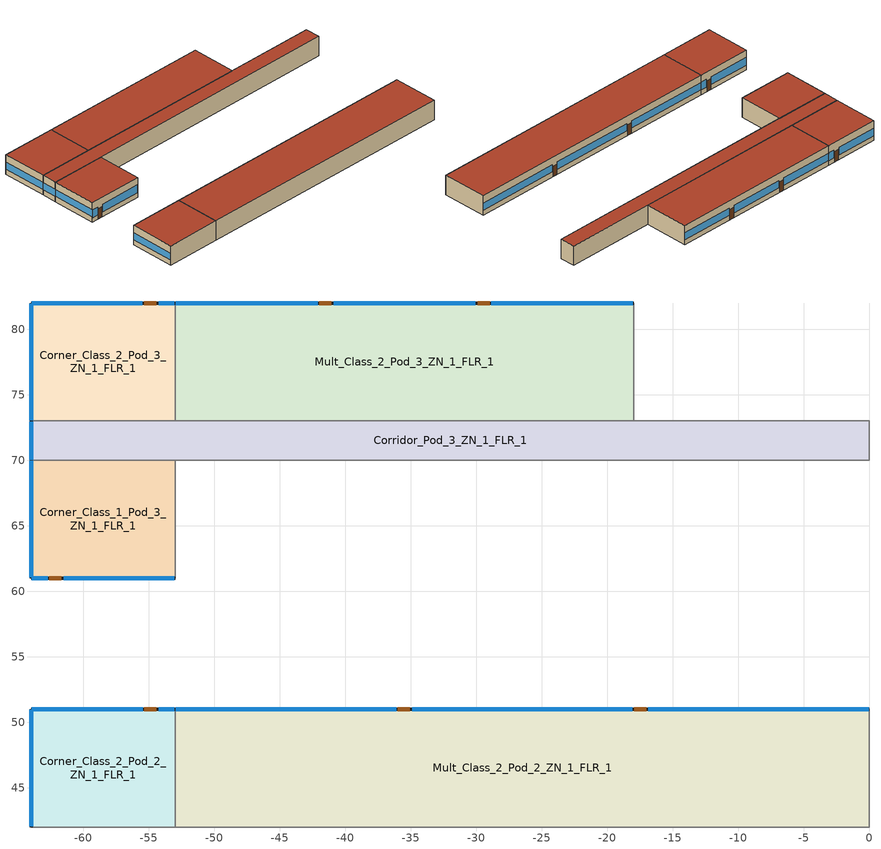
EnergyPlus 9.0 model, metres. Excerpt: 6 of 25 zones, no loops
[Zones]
Corner_Class_2_Pod_2_ZN_1_FLR_1
 floor ground (Corner_Class_2_Pod_2_ZN_1_FLR_1_Floor_Ffactor): -64,51 -53,51 -53,42 -64,42 z0
 wall outside (nonres_ext_wall): -53,51 -64,51 -64,42 z0:4
 wall to Corridor_Pod_2_ZN_1_FLR_1 (int_wall): -64,42 -53,42 z0:4
 wall to Mult_Class_2_Pod_2_ZN_1_FLR_1 (int_wall): -53,42 -53,51 z0:4
 window (NonresWindow_U_0.5_SHGC_0.25): -64,50.95 -64,42.05 z1.1:2.52; -53.05,51 -54.27,51 / -55.49,51 -63.95,51 z0.92:2.51
 door (Swinging Door_con): -54.45,51 -55.36,51 z0:2.13
 roof outside (nonres_roof): -64,42 -53,42 -53,51 -64,51 z4
Mult_Class_2_Pod_2_ZN_1_FLR_1
 floor ground (Mult_Class_2_Pod_2_ZN_1_FLR_1_Floor_Ffactor): -53,51 0,51 0,42 -53,42 z0
 wall outside (nonres_ext_wall): 0,51 -53,51 z0:4
 wall to Corridor_Pod_2_ZN_1_FLR_1 (int_wall): -53,42 0,42 z0:4
 wall to Main_Corridor_ZN_1_FLR_1 (int_wall): 0,42 0,51 z0:4
 window (NonresWindow_U_0.5_SHGC_0.25): -0.05,51 -16.87,51 / -18.09,51 -34.91,51 / -36.13,51 -52.95,51 z1.03:2.5
 door (Swinging Door_con): -17.05,51 -17.96,51 / -35.11,51 -36.02,51 z0:2.13
 roof outside (nonres_roof): -53,42 0,42 0,51 -53,51 z4
Corner_Class_1_Pod_3_ZN_1_FLR_1
 floor ground (Corner_Class_1_Pod_3_ZN_1_FLR_1_Floor_Ffactor): -64,70 -53,70 -53,61 -64,61 z0
 wall outside (nonres_ext_wall): -64,70 -64,61 -53,61 z0:4
 wall to Mult_Class_1_Pod_3_ZN_1_FLR_1 (int_wall): -53,61 -53,70 z0:4
 wall to Corridor_Pod_3_ZN_1_FLR_1 (int_wall): -53,70 -64,70 z0:4
 window (NonresWindow_U_0.5_SHGC_0.25): -64,69.95 -64,61.05 z1.1:2.52; -63.95,61 -62.73,61 / -61.51,61 -53.05,61 z0.92:2.51
 door (Swinging Door_con): -62.62,61 -61.7,61 z0:2.13
 roof outside (nonres_roof): -64,61 -53,61 -53,70 -64,70 z4
Corridor_Pod_3_ZN_1_FLR_1
 floor ground (Corridor_Pod_3_ZN_1_FLR_1_Floor_Ffactor): -64,73 0,73 0,70 -64,70 z0
 wall outside (nonres_ext_wall): -64,73 -64,70 z0:4
 wall to Mult_Class_1_Pod_3_ZN_1_FLR_1 (int_wall): -53,70 0,70 z0:4
 wall to Library_Media_Center_ZN_1_FLR_1 (int_wall): 0,70 0,73 z0:4
 wall to Computer_Class_ZN_1_FLR_1 (int_wall): 0,73 -18,73 z0:4
 wall to Mult_Class_2_Pod_3_ZN_1_FLR_1 (int_wall): -18,73 -53,73 z0:4
 wall to Corner_Class_2_Pod_3_ZN_1_FLR_1 (int_wall): -53,73 -64,73 z0:4
 window (NonresWindow_U_0.5_SHGC_0.25): -64,72.95 -64,70.05 z1.1:2.55
 roof outside (nonres_roof): -64,70 0,70 0,73 -64,73 z4
Corner_Class_2_Pod_3_ZN_1_FLR_1
 floor ground (Corner_Class_2_Pod_3_ZN_1_FLR_1_Floor_Ffactor): -64,82 -53,82 -53,73 -64,73 z0
 wall outside (nonres_ext_wall): -53,82 -64,82 -64,73 z0:4
 wall to Mult_Class_2_Pod_3_ZN_1_FLR_1 (int_wall): -53,73 -53,82 z0:4
 window (NonresWindow_U_0.5_SHGC_0.25): -53.05,82 -54.27,82 / -55.52,82 -63.95,82 z0.92:2.51; -64,81.95 -64,73.05 z1.1:2.52
 door (Swinging Door_con): -54.44,82 -55.36,82 z0:2.13
 roof outside (nonres_roof): -64,73 -53,73 -53,82 -64,82 z4
Mult_Class_2_Pod_3_ZN_1_FLR_1
 floor ground (Mult_Class_2_Pod_3_ZN_1_FLR_1_Floor_Ffactor): -53,82 -18,82 -18,73 -53,73 z0
 wall outside (nonres_ext_wall): -18,82 -53,82 z0:4
 wall to Computer_Class_ZN_1_FLR_1 (int_wall): -18,73 -18,82 z0:4
 window (NonresWindow_U_0.5_SHGC_0.25): -18.05,82 -28.87,82 / -30.09,82 -40.91,82 / -42.13,82 -52.95,82 z0.99:2.5
 door (Swinging Door_con): -29,82 -29.92,82 / -41.09,82 -42.01,82 z0:2.13
 roof outside (nonres_roof): -53,73 -18,73 -18,82 -53,82 z4
[Building]
SchoolPrimary: North Axis {deg}=0; Terrain=City; Loads Convergence Tolerance Value=0.04; Temperature Convergence Tolerance Value {deltaC}=0.2; Solar Distribution=FullInteriorAndExterior; Maximum Number of Warmup Days=25; Minimum Number of Warmup Days=6
[Site:Location]
Site:Location=Atlanta-Hartsfield.Jackson.Intl.AP_GA_USA WMO=722190; Latitude {N+ S-}=33.64; Longitude {W- E+}=-84.43; Time Zone Relative to GMT {GMT+/-}=-5; Elevation {m}=313
[SizingPeriod:DesignDay] Day of Month=21; Dry-Bulb Temperature Range Modifier Type=DefaultMultipliers; Humidity Condition Type=Wetbulb; Barometric Pressure {Pa}=97621; Rain {Yes/No}=No; Snow on ground {Yes/No}=No; Daylight Savings Time Indicator=No
Name | Month | Day Type | Maximum Dry-Bulb Temperature {C} | Daily Dry-Bulb Temperature Range {C} | Wetbulb at Maximum Dry-Bulb {C} | Wind Speed {m/s} design conditions vs. traditional 6.71 m/s (15 mph) | Wind Direction {Degrees; N=0, S=180} | Solar Model Indicator | Clearness {0.0 to 1.1} | Wind Speed {m/s} design conditions vs. traditional 3.35 m/s (7mph) | ASHRAE Clear Sky Optical Depth for Beam Irradiance (taub) | ASHRAE Clear Sky Optical Depth for Diffuse Irradiance (taud)
Atlanta-Hartsfield.Jackson.Intl.AP_GA_USA Ann Htg 99.6% Condns DB | 1 | WinterDesignDay | -6.3 | 0 | -6.3 | 5.3 | 320 | ASHRAEClearSky | 0
Atlanta-Hartsfield.Jackson.Intl.AP_GA_USA Ann Clg .4% Condns DB=>MWB | 7 | SummerDesignDay | 34.4 | 9.5 | 23.5 |  | 300 | ASHRAETau |  | 4 | 0.556 | 1.779
[Site:WaterMainsTemperature]
Calculation Method=Correlation; Annual average outdoor air temperature {C}=16.6; Maximum difference in monthly average outdoor air temperatures {C}=22.5
[Site:GroundTemperature:FCfactorMethod]
January Ground Temperature {C}=16; February Ground Temperature {C}=11.9; March Ground Temperature {C}=7.7; April Ground Temperature {C}=4; May Ground Temperature {C}=7.9; June Ground Temperature {C}=13.8; July Ground Temperature {C}=17.2; August Ground Temperature {C}=20.8; September Ground Temperature {C}=24.8; October Ground Temperature {C}=26.1; November Ground Temperature {C}=26.5; December Ground Temperature {C}=22.5
[Material:NoMass]
Opaque Door panel_con: MediumRough, 0.251572, 0.9, 0.7, 0.7
Nonres_Roof_Insulation: MediumSmooth, 4.31889, 0.9, 0.7, 0.7
Nonres_Exterior_Wall_Insulation: MediumSmooth, 1.90342, 0.9, 0.7, 0.7
[Construction]
Swinging Door_con: Opaque Door panel_con
InteriorFurnishings: Std Wood 6inch
int_wall: G01 13mm gypsum board, G01 13mm gypsum board
nonres_roof: F13 Built-up roofing, Nonres_Roof_Insulation, F08 Metal surface
nonres_ext_wall: F07 25mm stucco, G01 16mm gypsum board, Nonres_Exterior_Wall_Insulation, G01 16mm gypsum board
NonresWindow_U_0.5_SHGC_0.25: Nonres Window Glazing Layer
[Material]
Name | Roughness | Thickness {m} | Conductivity {W/m-K} | Density {kg/m3} | Specific Heat {J/kg-K} | Thermal Absorptance | Solar Absorptance | Visible Absorptance | Absorptance:Thermal | Absorptance:Solar | Absorptance:Visible
Std Wood 6inch | MediumSmooth | 0.15 | 0.12 | 540 | 1210 | 0.9 | 0.7 | 0.7
F07 25mm stucco | Smooth | 0.0254 | 0.72 | 1856 | 840 | 0.9 | 0.7 | 0.7
F08 Metal surface | Smooth | 0.0008 | 45.28 | 7824 | 500
F13 Built-up roofing | Rough | 0.0095 | 0.16 | 1120 | 1460 |  |  |  | 0.75 | 0.45
G01 13mm gypsum board | Smooth | 0.0127 | 0.16 | 800 | 1090 |  |  |  | 0.9 | 0.7 | 0.5
G01 16mm gypsum board | MediumSmooth | 0.0159 | 0.16 | 800 | 1090
[WindowMaterial:SimpleGlazingSystem]
Nonres Window Glazing Layer: U-Factor {W/m2-K}=2.83913; Solar Heat Gain Coefficient=0.25; Visible Transmittance=0.275
[Construction:FfactorGroundFloor] F-Factor=1.26363
Name | Area | PerimeterExposed
Corner_Class_2_Pod_2_ZN_1_FLR_1_Floor_Ffactor; Corner_Class_1_Pod_3_ZN_1_FLR_1_Floor_Ffactor; Corner_Class_2_Pod_3_ZN_1_FLR_1_Floor_Ffactor | 99 | 20
Mult_Class_2_Pod_2_ZN_1_FLR_1_Floor_Ffactor | 477 | 53
Corridor_Pod_3_ZN_1_FLR_1_Floor_Ffactor | 192 | 3
Mult_Class_2_Pod_3_ZN_1_FLR_1_Floor_Ffactor | 315 | 35
[Zone] Type=1; Multiplier=1; Ceiling Height {m}=4; Floor Area {m2}=autocalculate; Part of Total Floor Area=Yes
Name | Volume {m3}
Corner_Class_2_Pod_2_ZN_1_FLR_1; Corner_Class_1_Pod_3_ZN_1_FLR_1; Corner_Class_2_Pod_3_ZN_1_FLR_1 | 396
Mult_Class_2_Pod_2_ZN_1_FLR_1 | 1908
Corridor_Pod_3_ZN_1_FLR_1 | 768
Mult_Class_2_Pod_3_ZN_1_FLR_1 | 1260
[InternalMass] Construction=InteriorFurnishings
Name | Zone | Surface Area {m2}
Corner_Class_2_Pod_2_ZN_1_FLR_1_InternalMass_1 | Corner_Class_2_Pod_2_ZN_1_FLR_1 | 198
Mult_Class_2_Pod_2_ZN_1_FLR_1_InternalMass_1 | Mult_Class_2_Pod_2_ZN_1_FLR_1 | 954
Corner_Class_1_Pod_3_ZN_1_FLR_1_InternalMass_1 | Corner_Class_1_Pod_3_ZN_1_FLR_1 | 198
Corridor_Pod_3_ZN_1_FLR_1_InternalMass_1 | Corridor_Pod_3_ZN_1_FLR_1 | 384
Corner_Class_2_Pod_3_ZN_1_FLR_1_InternalMass_1 | Corner_Class_2_Pod_3_ZN_1_FLR_1 | 198
Mult_Class_2_Pod_3_ZN_1_FLR_1_InternalMass_1 | Mult_Class_2_Pod_3_ZN_1_FLR_1 | 630
[People] Number of People Schedule=BLDG_OCC_SCH; Fraction Radiant=0.3; Sensible Heat Fraction=AUTOCALCULATE; Activity Level Schedule=ACTIVITY_SCH; Enable ASHRAE 55 Comfort Warnings=No; Mean Radiant Temperature Calculation Type=ZoneAveraged; Work Efficiency Schedule=WORK_EFF_SCH; Clothing Insulation Calculation Method=ClothingInsulationSchedule; Clothing Insulation Schedule=CLOTHING_SCH; Air Velocity Schedule=AIR_VELO_SCH; Thermal Comfort Model 1 Type=FANGER
Name | Zone or ZoneList | Number of People Calculation Method | Zone Floor Area per Person {m2/person} | Number of People
Corner_Class_2_Pod_2_ZN_1_FLR_1 | Corner_Class_2_Pod_2_ZN_1_FLR_1 | Area/Person | 3.716
Mult_Class_2_Pod_2_ZN_1_FLR_1 | Mult_Class_2_Pod_2_ZN_1_FLR_1 | Area/Person | 3.716
Corner_Class_1_Pod_3_ZN_1_FLR_1 | Corner_Class_1_Pod_3_ZN_1_FLR_1 | Area/Person | 3.716
Corridor_Pod_3_ZN_1_FLR_1 | Corridor_Pod_3_ZN_1_FLR_1 | People |  | 0
Corner_Class_2_Pod_3_ZN_1_FLR_1 | Corner_Class_2_Pod_3_ZN_1_FLR_1 | Area/Person | 3.716
Mult_Class_2_Pod_3_ZN_1_FLR_1 | Mult_Class_2_Pod_3_ZN_1_FLR_1 | Area/Person | 3.716
[Lights] Design Level Calculation Method=Watts/Area; Return Air Fraction=0; Fraction Radiant=0.37; Fraction Visible=0.2; Fraction Replaceable=1; Return Air Fraction Calculated from Plenum Temperature=No
Name | Zone or ZoneList | Schedule | Watts per Zone Floor Area {W/m2}
Corner_Class_2_Pod_2_ZN_1_FLR_1_Lights | Corner_Class_2_Pod_2_ZN_1_FLR_1 | BLDG_LIGHT_CLASSROOM_SCH | 13.3472
Mult_Class_2_Pod_2_ZN_1_FLR_1_Lights | Mult_Class_2_Pod_2_ZN_1_FLR_1 | BLDG_LIGHT_CLASSROOM_SCH | 13.3472
Corner_Class_1_Pod_3_ZN_1_FLR_1_Lights | Corner_Class_1_Pod_3_ZN_1_FLR_1 | BLDG_LIGHT_CLASSROOM_SCH | 13.3472
Corridor_Pod_3_ZN_1_FLR_1_Lights | Corridor_Pod_3_ZN_1_FLR_1 | BLDG_LIGHT_CORRIDOR_SCH | 7.10418
Corner_Class_2_Pod_3_ZN_1_FLR_1_Lights | Corner_Class_2_Pod_3_ZN_1_FLR_1 | BLDG_LIGHT_CLASSROOM_SCH | 13.3472
Mult_Class_2_Pod_3_ZN_1_FLR_1_Lights | Mult_Class_2_Pod_3_ZN_1_FLR_1 | BLDG_LIGHT_CLASSROOM_SCH | 13.3472
[ElectricEquipment] Schedule=BLDG_EQUIP_SCH; Design Level Calculation Method=EquipmentLevel; Fraction Latent=0; Fraction Radiant=0.5; Fraction Lost=0
Name | Zone or ZoneList | Design Level {W}
Corner_Class_2_Pod_2_ZN_1_FLR_1_PlugMisc_Equip | Corner_Class_2_Pod_2_ZN_1_FLR_1 | 1485
Mult_Class_2_Pod_2_ZN_1_FLR_1_PlugMisc_Equip | Mult_Class_2_Pod_2_ZN_1_FLR_1 | 7155
Corner_Class_1_Pod_3_ZN_1_FLR_1_PlugMisc_Equip | Corner_Class_1_Pod_3_ZN_1_FLR_1 | 1485
Corridor_Pod_3_ZN_1_FLR_1_PlugMisc_Equip | Corridor_Pod_3_ZN_1_FLR_1 | 768
Corner_Class_2_Pod_3_ZN_1_FLR_1_PlugMisc_Equip | Corner_Class_2_Pod_3_ZN_1_FLR_1 | 1485
Mult_Class_2_Pod_3_ZN_1_FLR_1_PlugMisc_Equip | Mult_Class_2_Pod_3_ZN_1_FLR_1 | 4725
[Daylighting:Controls] Daylighting Method=SplitFlux; Lighting Control Type=Stepped; Minimum Input Power Fraction for Continuous or ContinuousOff Dimming Control=0.3; Minimum Light Output Fraction for Continuous or ContinuousOff Dimming Control=0.2; Number of Stepped Control Steps=3; Probability Lighting will be Reset When Needed in Manual Stepped Control=1; Maximum Allowable Discomfort Glare Index=22; Illuminance Setpoint at Reference Point 1 {lux}=377; Illuminance Setpoint at Reference Point 2 {lux}=377
Name | Zone | Glare Calculation Daylighting Reference Point | Glare Calculation Azimuth Angle of View Direction Clockwise from Zone y-Axis {deg} | Daylighting Reference Point 1 | Fraction of Zone Controlled by Reference Point 1 | Daylighting Reference Point 2 | Fraction of Zone Controlled by Reference Point 2
Corner_Class_2_Pod_2_ZN_1_FLR_1_DaylCtrl | Corner_Class_2_Pod_2_ZN_1_FLR_1 | Corner_Class_2_Pod_2_ZN_1_FLR_1_DaylRefPt1 | 270 | Corner_Class_2_Pod_2_ZN_1_FLR_1_DaylRefPt1 | 0.56 | Corner_Class_2_Pod_2_ZN_1_FLR_1_DaylRefPt2 | 0.2
Mult_Class_2_Pod_2_ZN_1_FLR_1_DaylCtrl | Mult_Class_2_Pod_2_ZN_1_FLR_1 | Mult_Class_2_Pod_2_ZN_1_FLR_1_DaylRefPt1 | 0 | Mult_Class_2_Pod_2_ZN_1_FLR_1_DaylRefPt1 | 0.28 | Mult_Class_2_Pod_2_ZN_1_FLR_1_DaylRefPt2 | 0.28
Corner_Class_1_Pod_3_ZN_1_FLR_1_DaylCtrl | Corner_Class_1_Pod_3_ZN_1_FLR_1 | Corner_Class_1_Pod_3_ZN_1_FLR_1_DaylRefPt1 | 180 | Corner_Class_1_Pod_3_ZN_1_FLR_1_DaylRefPt1 | 0.56 | Corner_Class_1_Pod_3_ZN_1_FLR_1_DaylRefPt2 | 0.2
Corner_Class_2_Pod_3_ZN_1_FLR_1_DaylCtrl | Corner_Class_2_Pod_3_ZN_1_FLR_1 | Corner_Class_2_Pod_3_ZN_1_FLR_1_DaylRefPt1 | 270 | Corner_Class_2_Pod_3_ZN_1_FLR_1_DaylRefPt1 | 0.56 | Corner_Class_2_Pod_3_ZN_1_FLR_1_DaylRefPt2 | 0.2
Mult_Class_2_Pod_3_ZN_1_FLR_1_DaylCtrl | Mult_Class_2_Pod_3_ZN_1_FLR_1 | Mult_Class_2_Pod_3_ZN_1_FLR_1_DaylRefPt1 | 0 | Mult_Class_2_Pod_3_ZN_1_FLR_1_DaylRefPt1 | 0.28 | Mult_Class_2_Pod_3_ZN_1_FLR_1_DaylRefPt2 | 0.28
[ZoneInfiltration:DesignFlowRate] Schedule=INFIL_SCH_PNNL; Design Flow Rate Calculation Method=Flow/ExteriorArea; Constant Term Coefficient=0; Temperature Term Coefficient=0; Velocity Term Coefficient=0.224; Velocity Squared Term Coefficient=0
Name | Zone or ZoneList | Flow per Exterior Surface Area {m3/s-m2}
Corner_Class_2_Pod_2_ZN_1_FLR_1_Infiltration | Corner_Class_2_Pod_2_ZN_1_FLR_1 | 0.000254325
Mult_Class_2_Pod_2_ZN_1_FLR_1_Infiltration | Mult_Class_2_Pod_2_ZN_1_FLR_1 | 0.00017524
Corner_Class_1_Pod_3_ZN_1_FLR_1_Infiltration | Corner_Class_1_Pod_3_ZN_1_FLR_1 | 0.000254325
Corridor_Pod_3_ZN_1_FLR_1_Infiltration | Corridor_Pod_3_ZN_1_FLR_1 | 3.35686e-05
Corner_Class_2_Pod_3_ZN_1_FLR_1_Infiltration | Corner_Class_2_Pod_3_ZN_1_FLR_1 | 0.000254325
Mult_Class_2_Pod_3_ZN_1_FLR_1_Infiltration | Mult_Class_2_Pod_3_ZN_1_FLR_1 | 0.00017524
[Exterior:Lights] Control Option=AstronomicalClock
Name | Schedule | Design Level {W}
Exterior_Lights_a | Exterior_lighting_schedule_a | 150.48
Exterior_Lights_b | Exterior_lighting_schedule_b | 3231.4
[Schedule:Compact]
BLDG_LIGHT_CLASSROOM_SCH: Through: 6/30, For: Weekdays, Until: 7:00, 0.1773, Until: 8:00, 0.9, Until: 21:00, 0.598291, Until: 24:00, 0.1773, For: SummerDesignDay, Until: 24:00, 1, For: WinterDesignDay, Until: 24:00, 0, For: WeekEnds Holidays AllOtherDays, Until: 24:00, 0.1773, Through: 9/1, For: Weekdays, Until: 8:00, 0.1773, Until: 20:00, 0.332384, Until: 21:00, 0.117863, Until: 24:00, 0.1773, For: SummerDesignDay, Until: 24:00, 1, For: WinterDesignDay, Until: 24:00, 0, For: WeekEnds Holidays AllOtherDays, Until: 24:00, 0.1773, Through: 12/31, For: Weekdays, Until: 7:00, 0.1773, Until: 8:00, 0.9, Until: 21:00, 0.598291, Until: 24:00, 0.1773, For: SummerDesignDay, Until: 24:00, 1, For: WinterDesignDay, Until: 24:00, 0, For: WeekEnds Holidays AllOtherDays, Until: 24:00, 0.1773
BLDG_LIGHT_CORRIDOR_SCH: Through: 6/30, For: Weekdays, Until: 7:00, 0.1773, Until: 8:00, 0.9, Until: 21:00, 0.560781, Until: 24:00, 0.1773, For: SummerDesignDay, Until: 24:00, 1, For: WinterDesignDay, Until: 24:00, 0, For: WeekEnds Holidays AllOtherDays, Until: 24:00, 0.1773, Through: 9/1, For: Weekdays, Until: 8:00, 0.1773, Until: 20:00, 0.311545, Until: 21:00, 0.110474, Until: 24:00, 0.1773, For: SummerDesignDay, Until: 24:00, 1, For: WinterDesignDay, Until: 24:00, 0, For: WeekEnds Holidays AllOtherDays, Until: 24:00, 0.1773, Through: 12/31, For: Weekdays, Until: 7:00, 0.1773, Until: 8:00, 0.9, Until: 21:00, 0.560781, Until: 24:00, 0.1773, For: SummerDesignDay, Until: 24:00, 1, For: WinterDesignDay, Until: 24:00, 0, For: WeekEnds Holidays AllOtherDays, Until: 24:00, 0.1773
BLDG_EQUIP_SCH: Through: 6/30, For: SummerDesignDay, Until: 08:00, 0.35, Until: 17:00, 0.95, Until: 24:00, 0.35, For: WinterDesignDay, Until: 24:00, 0.35, For: Weekdays, Until: 08:00, 0.27289, Until: 17:00, 0.884088, Until: 21:00, 0.325717, Until: 24:00, 0.27289, For: WeekEnds Holidays AllOtherDays, Until: 24:00, 0.27289, Through: 9/1, For: SummerDesignDay, Until: 08:00, 0.25, Until: 17:00, 0.5, Until: 24:00, 0.25, For: WinterDesignDay, Until: 24:00, 0.25, For: Weekdays, Until: 08:00, 0.194921, Until: 17:00, 0.465309, Until: 21:00, 0.232655, Until: 24:00, 0.194921, For: WeekEnds Holidays AllOtherDays, Until: 24:00, 0.194921, Through: 12/31, For: SummerDesignDay, Until: 08:00, 0.35, Until: 17:00, 0.95, Until: 24:00, 0.35, For: WinterDesignDay, Until: 24:00, 0.35, For: Weekdays, Until: 08:00, 0.27289, Until: 17:00, 0.884088, Until: 21:00, 0.325717, Until: 24:00, 0.27289, For: WeekEnds Holidays AllOtherDays, Until: 24:00, 0.27289
BLDG_OCC_SCH: Through: 6/15, For: Weekdays, Until: 08:00, 0, Until: 16:00, 0.95, Until: 21:00, 0.15, Until: 24:00, 0, For: SummerDesignDay, Until: 08:00, 1e-09, Until: 16:00, 0.95, Until: 21:00, 0.15, Until: 24:00, 1e-09, For: WeekEnds WinterDesignDay Holidays AllOtherDays, Until: 24:00, 0, Through: 9/15, For: Weekdays, Until: 08:00, 0, Until: 16:00, 0.15, Until: 21:00, 0.15, Until: 24:00, 0, For: SummerDesignDay, Until: 08:00, 1e-09, Until: 16:00, 0.15, Until: 21:00, 0.15, Until: 24:00, 1e-09, For: WeekEnds WinterDesignDay Holidays AllOtherDays, Until: 24:00, 0, Through: 12/31, For: Weekdays, Until: 08:00, 0, Until: 16:00, 0.95, Until: 21:00, 0.15, Until: 24:00, 0, For: SummerDesignDay, Until: 08:00, 1e-09, Until: 16:00, 0.95, Until: 21:00, 0.15, Until: 24:00, 1e-09, For: WeekEnds WinterDesignDay Holidays AllOtherDays, Until: 24:00, 0
INFIL_SCH_PNNL: Through: 12/31, For: Weekdays SummerDesignDay, Until: 07:00, 1, Until: 21:00, 0.25, Until: 24:00, 1, For: WeekEnds WinterDesignDay Holidays AllOtherDays, Until: 24:00, 1
WORK_EFF_SCH: Through: 12/31, For: AllDays, Until: 24:00, 0
AIR_VELO_SCH: Through: 12/31, For: AllDays, Until: 24:00, 0.2
CLOTHING_SCH: Through: 04/30, For: AllDays, Until: 24:00, 1.1, Through: 09/30, For: AllDays, Until: 24:00, 0.6, Through: 12/31, For: AllDays, Until: 24:00, 1.1
ACTIVITY_SCH: Through: 12/31, For: AllDays, Until: 24:00, 120
Exterior_lighting_schedule_a: Through:12/31, For:AllDays, Until: 06:00, 0, Until: 24:00, 1
Exterior_lighting_schedule_b: Through:12/31, For:AllDays, Until: 06:00, 0.7, Until: 24:00, 1
